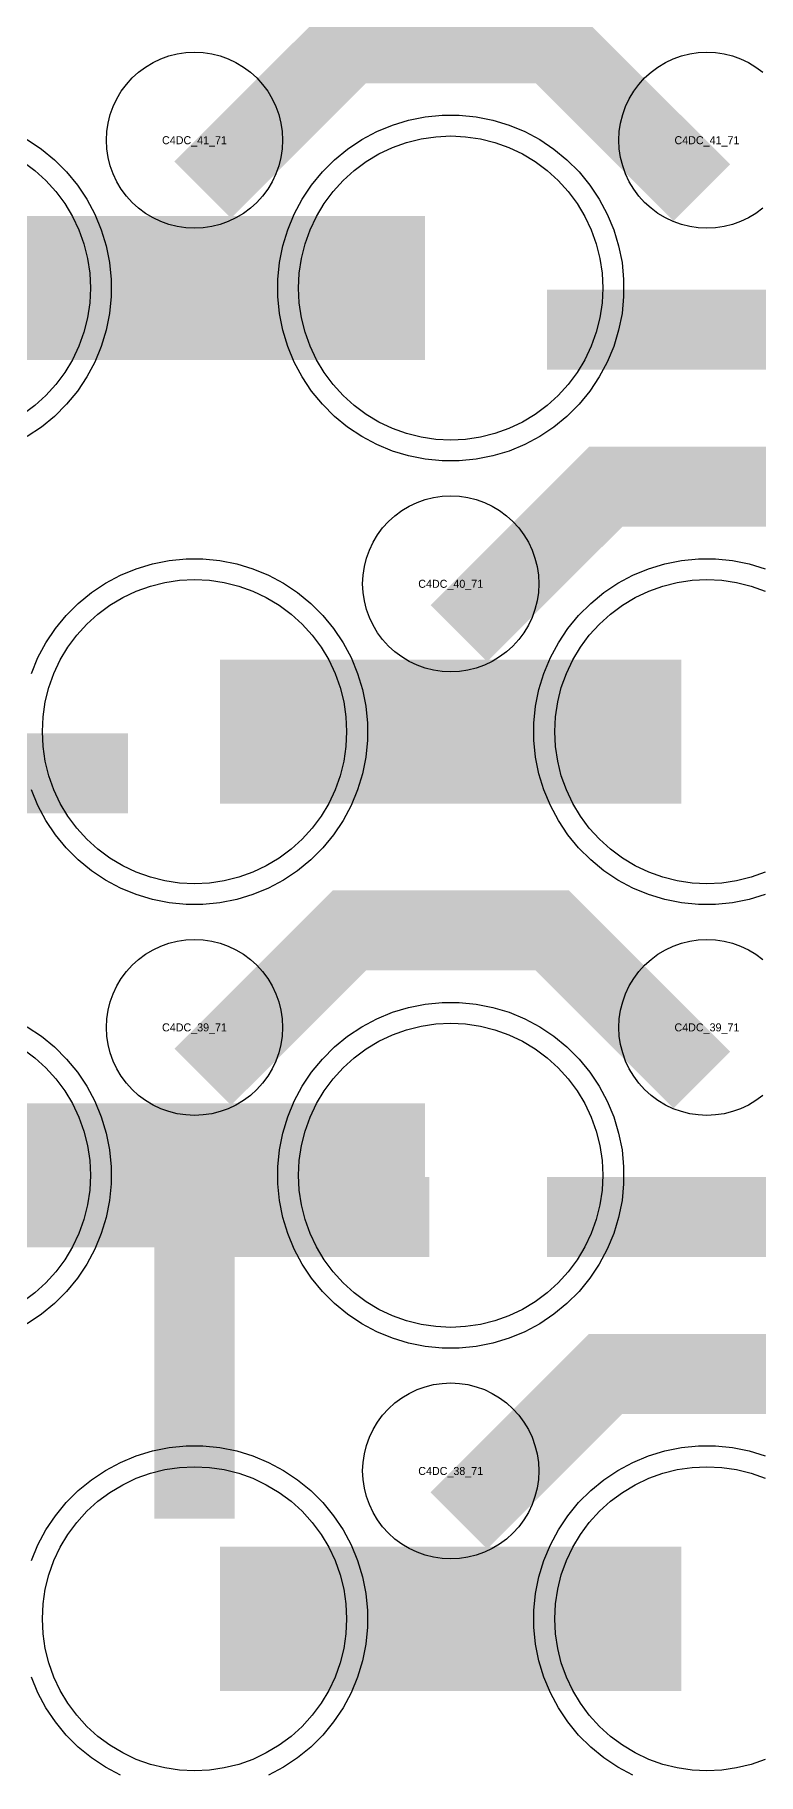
# Model space of a CAD drawing. Extents: x -11880 to 11880, y -14992 to 14992.
# Drawn here: x 10670 to 10896, y -9623 to -9079 of the extents above; entities that cross this region are included whole.
import ezdxf
from ezdxf.enums import TextEntityAlignment as Align

# ---------------------------------------------------------------- set-up
doc = ezdxf.new("R2010")
doc.units = 0
doc.header["$MEASUREMENT"] = 0
for name, color, linetype in [('GDS_775_DT_237', 138, 'CONTINUOUS'), ('RDL1_FS', 34, 'CONTINUOUS'), ('RDL_BS', 160, 'CONTINUOUS')]:
    doc.layers.add(name, color=color, linetype=linetype)

msp = doc.modelspace()

# ---------------------------------------------------------------- linework, layer by layer
at = {"layer": 'RDL1_FS'}
for points in [[(10800, -9205.944), (10795.343, -9205.715), (10790.732, -9205.031), (10786.209, -9203.899), (10781.819, -9202.327), (10777.605, -9200.335), (10773.605, -9197.937), (10769.86, -9195.159), (10766.406, -9192.029), (10763.276, -9188.575), (10760.498, -9184.83), (10758.1, -9180.83), (10756.108, -9176.616), (10754.536, -9172.226), (10753.404, -9167.703), (10752.72, -9163.092), (10752.491, -9158.435), (10752.72, -9153.778), (10753.404, -9149.167), (10754.536, -9144.644), (10756.108, -9140.254), (10758.1, -9136.04), (10760.498, -9132.04), (10763.276, -9128.295), (10766.406, -9124.841), (10769.86, -9121.711), (10773.605, -9118.933), (10777.605, -9116.535), (10781.819, -9114.543), (10786.209, -9112.971), (10790.732, -9111.839), (10795.343, -9111.155), (10800, -9110.926), (10804.657, -9111.155), (10809.268, -9111.839), (10813.791, -9112.971), (10818.181, -9114.543), (10822.395, -9116.535), (10826.395, -9118.933), (10830.14, -9121.711), (10833.594, -9124.841), (10836.724, -9128.295), (10839.502, -9132.04), (10841.9, -9136.04), (10843.892, -9140.254), (10845.464, -9144.644), (10846.596, -9149.167), (10847.28, -9153.778), (10847.509, -9158.435), (10847.28, -9163.092), (10846.596, -9167.703), (10845.464, -9172.226), (10843.892, -9176.616), (10841.9, -9180.83), (10839.502, -9184.83), (10836.724, -9188.575), (10833.594, -9192.029), (10830.14, -9195.159), (10826.395, -9197.937), (10822.395, -9200.335), (10818.181, -9202.327), (10813.791, -9203.899), (10809.268, -9205.031), (10804.657, -9205.715)], [(10720, -9344.509), (10715.343, -9344.28), (10710.732, -9343.596), (10706.209, -9342.464), (10701.819, -9340.892), (10697.605, -9338.9), (10693.605, -9336.502), (10689.86, -9333.724), (10686.406, -9330.594), (10683.276, -9327.14), (10680.498, -9323.395), (10678.1, -9319.395), (10676.108, -9315.181), (10674.536, -9310.791), (10673.404, -9306.268), (10672.72, -9301.657), (10672.491, -9297), (10672.72, -9292.343), (10673.404, -9287.732), (10674.536, -9283.209), (10676.108, -9278.819), (10678.1, -9274.605), (10680.498, -9270.605), (10683.276, -9266.86), (10686.406, -9263.406), (10689.86, -9260.276), (10693.605, -9257.498), (10697.605, -9255.1), (10701.819, -9253.108), (10706.209, -9251.536), (10710.732, -9250.404), (10715.343, -9249.72), (10720, -9249.491), (10724.657, -9249.72), (10729.268, -9250.404), (10733.791, -9251.536), (10738.181, -9253.108), (10742.395, -9255.1), (10746.395, -9257.498), (10750.14, -9260.276), (10753.594, -9263.406), (10756.724, -9266.86), (10759.502, -9270.605), (10761.9, -9274.605), (10763.892, -9278.819), (10765.464, -9283.209), (10766.596, -9287.732), (10767.28, -9292.343), (10767.509, -9297), (10767.28, -9301.657), (10766.596, -9306.268), (10765.464, -9310.791), (10763.892, -9315.181), (10761.9, -9319.395), (10759.502, -9323.395), (10756.724, -9327.14), (10753.594, -9330.594), (10750.14, -9333.724), (10746.395, -9336.502), (10742.395, -9338.9), (10738.181, -9340.892), (10733.791, -9342.464), (10729.268, -9343.596), (10724.657, -9344.28)]]:
    msp.add_lwpolyline(points, close=True, dxfattribs=at)
for points in [[(10666.395, -9118.933), (10670.14, -9121.711), (10673.594, -9124.841), (10676.724, -9128.295), (10679.502, -9132.04), (10681.9, -9136.04), (10683.892, -9140.254), (10685.464, -9144.644), (10686.596, -9149.167), (10687.28, -9153.778), (10687.509, -9158.435), (10687.28, -9163.092), (10686.596, -9167.703), (10685.464, -9172.226), (10683.892, -9176.616), (10681.9, -9180.83), (10679.502, -9184.83), (10676.724, -9188.575), (10673.594, -9192.029), (10670.14, -9195.159), (10666.395, -9197.937)], [(10898.181, -9340.892), (10893.791, -9342.464), (10889.268, -9343.596), (10884.657, -9344.28), (10880, -9344.509), (10875.343, -9344.28), (10870.732, -9343.596), (10866.209, -9342.464), (10861.819, -9340.892), (10857.605, -9338.9), (10853.605, -9336.502), (10849.86, -9333.724), (10846.406, -9330.594), (10843.276, -9327.14), (10840.498, -9323.395), (10838.1, -9319.395), (10836.108, -9315.181), (10834.536, -9310.791), (10833.404, -9306.268), (10832.72, -9301.657), (10832.491, -9297), (10832.72, -9292.343), (10833.404, -9287.732), (10834.536, -9283.209), (10836.108, -9278.819), (10838.1, -9274.605), (10840.498, -9270.605), (10843.276, -9266.86), (10846.406, -9263.406), (10849.86, -9260.276), (10853.605, -9257.498), (10857.605, -9255.1), (10861.819, -9253.108), (10866.209, -9251.536), (10870.732, -9250.404), (10875.343, -9249.72), (10880, -9249.491), (10884.657, -9249.72), (10889.268, -9250.404), (10893.791, -9251.536), (10898.181, -9253.108)]]:
    msp.add_lwpolyline(points, dxfattribs=at)
for points in [[(10648.002, -9158.435, 45, 45, 0), (10720.002, -9158.435, 45, 45, 0)], [(10720.002, -9158.435, 45, 45, 0), (10792.002, -9158.435, 45, 45, 0)], [(10728.002, -9297, 45, 45, 0), (10800.002, -9297, 45, 45, 0)], [(10800.002, -9297, 45, 45, 0), (10872.002, -9297, 45, 45, 0)]]:
    msp.add_lwpolyline(points, format="xyseb", dxfattribs=at)
at = {"layer": 'RDL1_FS', "color": 241, "true_color": 0xf7abae}
for points in [[(10800, -9483.074), (10795.343, -9482.845), (10790.732, -9482.161), (10786.209, -9481.029), (10781.819, -9479.457), (10777.605, -9477.465), (10773.605, -9475.067), (10769.86, -9472.289), (10766.406, -9469.159), (10763.276, -9465.705), (10760.498, -9461.96), (10758.1, -9457.96), (10756.108, -9453.746), (10754.536, -9449.356), (10753.404, -9444.833), (10752.72, -9440.222), (10752.491, -9435.565), (10752.72, -9430.908), (10753.404, -9426.297), (10754.536, -9421.774), (10756.108, -9417.384), (10758.1, -9413.17), (10760.498, -9409.17), (10763.276, -9405.425), (10766.406, -9401.971), (10769.86, -9398.841), (10773.605, -9396.063), (10777.605, -9393.665), (10781.819, -9391.673), (10786.209, -9390.101), (10790.732, -9388.969), (10795.343, -9388.285), (10800, -9388.056), (10804.657, -9388.285), (10809.268, -9388.969), (10813.791, -9390.101), (10818.181, -9391.673), (10822.395, -9393.665), (10826.395, -9396.063), (10830.14, -9398.841), (10833.594, -9401.971), (10836.724, -9405.425), (10839.502, -9409.17), (10841.9, -9413.17), (10843.892, -9417.384), (10845.464, -9421.774), (10846.596, -9426.297), (10847.28, -9430.908), (10847.509, -9435.565), (10847.28, -9440.222), (10846.596, -9444.833), (10845.464, -9449.356), (10843.892, -9453.746), (10841.9, -9457.96), (10839.502, -9461.96), (10836.724, -9465.705), (10833.594, -9469.159), (10830.14, -9472.289), (10826.395, -9475.067), (10822.395, -9477.465), (10818.181, -9479.457), (10813.791, -9481.029), (10809.268, -9482.161), (10804.657, -9482.845)], [(10720, -9621.639), (10715.343, -9621.41), (10710.732, -9620.726), (10706.209, -9619.594), (10701.819, -9618.022), (10697.605, -9616.03), (10693.605, -9613.632), (10689.86, -9610.854), (10686.406, -9607.724), (10683.276, -9604.27), (10680.498, -9600.525), (10678.1, -9596.525), (10676.108, -9592.311), (10674.536, -9587.921), (10673.404, -9583.398), (10672.72, -9578.787), (10672.491, -9574.13), (10672.72, -9569.473), (10673.404, -9564.862), (10674.536, -9560.339), (10676.108, -9555.949), (10678.1, -9551.735), (10680.498, -9547.735), (10683.276, -9543.99), (10686.406, -9540.536), (10689.86, -9537.406), (10693.605, -9534.628), (10697.605, -9532.23), (10701.819, -9530.238), (10706.209, -9528.666), (10710.732, -9527.534), (10715.343, -9526.85), (10720, -9526.621), (10724.657, -9526.85), (10729.268, -9527.534), (10733.791, -9528.666), (10738.181, -9530.238), (10742.395, -9532.23), (10746.395, -9534.628), (10750.14, -9537.406), (10753.594, -9540.536), (10756.724, -9543.99), (10759.502, -9547.735), (10761.9, -9551.735), (10763.892, -9555.949), (10765.464, -9560.339), (10766.596, -9564.862), (10767.28, -9569.473), (10767.509, -9574.13), (10767.28, -9578.787), (10766.596, -9583.398), (10765.464, -9587.921), (10763.892, -9592.311), (10761.9, -9596.525), (10759.502, -9600.525), (10756.724, -9604.27), (10753.594, -9607.724), (10750.14, -9610.854), (10746.395, -9613.632), (10742.395, -9616.03), (10738.181, -9618.022), (10733.791, -9619.594), (10729.268, -9620.726), (10724.657, -9621.41)]]:
    msp.add_lwpolyline(points, close=True, dxfattribs=at)
for points in [[(10666.395, -9396.063), (10670.14, -9398.841), (10673.594, -9401.971), (10676.724, -9405.425), (10679.502, -9409.17), (10681.9, -9413.17), (10683.892, -9417.384), (10685.464, -9421.774), (10686.596, -9426.297), (10687.28, -9430.908), (10687.509, -9435.565), (10687.28, -9440.222), (10686.596, -9444.833), (10685.464, -9449.356), (10683.892, -9453.746), (10681.9, -9457.96), (10679.502, -9461.96), (10676.724, -9465.705), (10673.594, -9469.159), (10670.14, -9472.289), (10666.395, -9475.067)], [(10898.181, -9618.022), (10893.791, -9619.594), (10889.268, -9620.726), (10884.657, -9621.41), (10880, -9621.639), (10875.343, -9621.41), (10870.732, -9620.726), (10866.209, -9619.594), (10861.819, -9618.022), (10857.605, -9616.03), (10853.605, -9613.632), (10849.86, -9610.854), (10846.406, -9607.724), (10843.276, -9604.27), (10840.498, -9600.525), (10838.1, -9596.525), (10836.108, -9592.311), (10834.536, -9587.921), (10833.404, -9583.398), (10832.72, -9578.787), (10832.491, -9574.13), (10832.72, -9569.473), (10833.404, -9564.862), (10834.536, -9560.339), (10836.108, -9555.949), (10838.1, -9551.735), (10840.498, -9547.735), (10843.276, -9543.99), (10846.406, -9540.536), (10849.86, -9537.406), (10853.605, -9534.628), (10857.605, -9532.23), (10861.819, -9530.238), (10866.209, -9528.666), (10870.732, -9527.534), (10875.343, -9526.85), (10880, -9526.621), (10884.657, -9526.85), (10889.268, -9527.534), (10893.791, -9528.666), (10898.181, -9530.238)]]:
    msp.add_lwpolyline(points, dxfattribs=at)
for points in [[(10648.002, -9435.565, 45, 45, 0), (10720.002, -9435.565, 45, 45, 0)], [(10720.002, -9435.565, 45, 45, 0), (10792.002, -9435.565, 45, 45, 0)], [(10728.002, -9574.13, 45, 45, 0), (10800.002, -9574.13, 45, 45, 0)], [(10800.002, -9574.13, 45, 45, 0), (10872.002, -9574.13, 45, 45, 0)]]:
    msp.add_lwpolyline(points, format="xyseb", dxfattribs=at)
at = {"layer": 'RDL_BS'}
for points in [[(10722.562, -9127.749, 25, 25, 0), (10768.377, -9081.934, 25, 25, 0), (10801.93, -9081.934, 25, 25, 0)], [(10878.401, -9128.648, 25, 25, 0), (10831.687, -9081.934, 25, 25, 0), (10801.929, -9081.934, 25, 25, 0)], [(10830.016, -9171.448, 25, 25, 0), (10939.281, -9171.448, 25, 25, 0)], [(10802.562, -9266.314, 25, 25, 0), (10848.377, -9220.499, 25, 25, 0), (10881.93, -9220.499, 25, 25, 0)], [(10958.401, -9267.213, 25, 25, 0), (10911.687, -9220.499, 25, 25, 0), (10881.929, -9220.499, 25, 25, 0)], [(10590.016, -9310.013, 25, 25, 0), (10699.281, -9310.013, 25, 25, 0)], [(10722.562, -9404.879, 25, 25, 0), (10768.377, -9359.064, 25, 25, 0), (10801.93, -9359.064, 25, 25, 0)], [(10878.401, -9405.778, 25, 25, 0), (10831.687, -9359.064, 25, 25, 0), (10801.929, -9359.064, 25, 25, 0)], [(10802.562, -9543.444, 25, 25, 0), (10848.377, -9497.629, 25, 25, 0), (10881.93, -9497.629, 25, 25, 0)], [(10958.401, -9544.343, 25, 25, 0), (10911.687, -9497.629, 25, 25, 0), (10881.929, -9497.629, 25, 25, 0)]]:
    msp.add_lwpolyline(points, format="xyseb", dxfattribs=at)
for points in [[(10720, -9139.741), (10717.307, -9139.609), (10714.635, -9139.213), (10712.016, -9138.556), (10709.481, -9137.649), (10707.044, -9136.497), (10704.72, -9135.104), (10702.557, -9133.501), (10700.558, -9131.689), (10698.746, -9129.69), (10697.143, -9127.527), (10695.75, -9125.203), (10694.598, -9122.766), (10693.691, -9120.231), (10693.034, -9117.612), (10692.638, -9114.94), (10692.506, -9112.247), (10692.638, -9109.554), (10693.034, -9106.882), (10693.691, -9104.263), (10694.598, -9101.728), (10695.75, -9099.291), (10697.143, -9096.967), (10698.746, -9094.804), (10700.558, -9092.805), (10702.557, -9090.993), (10704.72, -9089.39), (10707.044, -9087.997), (10709.481, -9086.845), (10712.016, -9085.938), (10714.635, -9085.281), (10717.307, -9084.885), (10720, -9084.753), (10722.693, -9084.885), (10725.365, -9085.281), (10727.984, -9085.938), (10730.519, -9086.845), (10732.956, -9087.997), (10735.28, -9089.39), (10737.443, -9090.993), (10739.442, -9092.805), (10741.254, -9094.804), (10742.857, -9096.967), (10744.25, -9099.291), (10745.402, -9101.728), (10746.309, -9104.263), (10746.966, -9106.882), (10747.362, -9109.554), (10747.494, -9112.247), (10747.362, -9114.94), (10746.966, -9117.612), (10746.309, -9120.231), (10745.402, -9122.766), (10744.25, -9125.203), (10742.857, -9127.527), (10741.254, -9129.69), (10739.442, -9131.689), (10737.443, -9133.501), (10735.28, -9135.104), (10732.956, -9136.497), (10730.519, -9137.649), (10727.984, -9138.556), (10725.365, -9139.213), (10722.693, -9139.609)], [(10797.356, -9212.435), (10792.062, -9211.918), (10786.835, -9210.872), (10781.795, -9209.341), (10776.885, -9207.31), (10772.223, -9204.818), (10767.809, -9201.871), (10763.708, -9198.509), (10759.926, -9194.727), (10756.564, -9190.626), (10753.617, -9186.212), (10751.125, -9181.55), (10749.094, -9176.64), (10747.563, -9171.6), (10746.517, -9166.373), (10746, -9161.079), (10746, -9155.791), (10746.517, -9150.497), (10747.563, -9145.27), (10749.094, -9140.23), (10751.125, -9135.32), (10753.617, -9130.658), (10756.564, -9126.244), (10759.926, -9122.143), (10763.708, -9118.361), (10767.809, -9114.999), (10772.223, -9112.052), (10776.885, -9109.56), (10781.795, -9107.529), (10786.835, -9105.998), (10792.062, -9104.952), (10797.356, -9104.435), (10802.644, -9104.435), (10807.938, -9104.952), (10813.165, -9105.998), (10818.205, -9107.529), (10823.115, -9109.56), (10827.777, -9112.052), (10832.191, -9114.999), (10836.292, -9118.361), (10840.074, -9122.143), (10843.436, -9126.244), (10846.383, -9130.658), (10848.875, -9135.32), (10850.906, -9140.23), (10852.437, -9145.27), (10853.483, -9150.497), (10854, -9155.791), (10854, -9161.079), (10853.483, -9166.373), (10852.437, -9171.6), (10850.906, -9176.64), (10848.875, -9181.55), (10846.383, -9186.212), (10843.436, -9190.626), (10840.074, -9194.727), (10836.292, -9198.509), (10832.191, -9201.871), (10827.777, -9204.818), (10823.115, -9207.31), (10818.205, -9209.341), (10813.165, -9210.872), (10807.938, -9211.918), (10802.644, -9212.435)], [(10800, -9278.306), (10797.307, -9278.174), (10794.635, -9277.778), (10792.016, -9277.121), (10789.481, -9276.214), (10787.044, -9275.062), (10784.72, -9273.669), (10782.557, -9272.066), (10780.558, -9270.254), (10778.746, -9268.255), (10777.143, -9266.092), (10775.75, -9263.768), (10774.598, -9261.331), (10773.691, -9258.796), (10773.034, -9256.177), (10772.638, -9253.505), (10772.506, -9250.812), (10772.638, -9248.119), (10773.034, -9245.447), (10773.691, -9242.828), (10774.598, -9240.293), (10775.75, -9237.856), (10777.143, -9235.532), (10778.746, -9233.369), (10780.558, -9231.37), (10782.557, -9229.558), (10784.72, -9227.955), (10787.044, -9226.562), (10789.481, -9225.41), (10792.016, -9224.503), (10794.635, -9223.846), (10797.307, -9223.45), (10800, -9223.318), (10802.693, -9223.45), (10805.365, -9223.846), (10807.984, -9224.503), (10810.519, -9225.41), (10812.956, -9226.562), (10815.28, -9227.955), (10817.443, -9229.558), (10819.442, -9231.37), (10821.254, -9233.369), (10822.857, -9235.532), (10824.25, -9237.856), (10825.402, -9240.293), (10826.309, -9242.828), (10826.966, -9245.447), (10827.362, -9248.119), (10827.494, -9250.812), (10827.362, -9253.505), (10826.966, -9256.177), (10826.309, -9258.796), (10825.402, -9261.331), (10824.25, -9263.768), (10822.857, -9266.092), (10821.254, -9268.255), (10819.442, -9270.254), (10817.443, -9272.066), (10815.28, -9273.669), (10812.956, -9275.062), (10810.519, -9276.214), (10807.984, -9277.121), (10805.365, -9277.778), (10802.693, -9278.174)], [(10720, -9416.871), (10717.307, -9416.739), (10714.635, -9416.343), (10712.016, -9415.686), (10709.481, -9414.779), (10707.044, -9413.627), (10704.72, -9412.234), (10702.557, -9410.631), (10700.558, -9408.819), (10698.746, -9406.82), (10697.143, -9404.657), (10695.75, -9402.333), (10694.598, -9399.896), (10693.691, -9397.361), (10693.034, -9394.742), (10692.638, -9392.07), (10692.506, -9389.377), (10692.638, -9386.684), (10693.034, -9384.012), (10693.691, -9381.393), (10694.598, -9378.858), (10695.75, -9376.421), (10697.143, -9374.097), (10698.746, -9371.934), (10700.558, -9369.935), (10702.557, -9368.123), (10704.72, -9366.52), (10707.044, -9365.127), (10709.481, -9363.975), (10712.016, -9363.068), (10714.635, -9362.411), (10717.307, -9362.015), (10720, -9361.883), (10722.693, -9362.015), (10725.365, -9362.411), (10727.984, -9363.068), (10730.519, -9363.975), (10732.956, -9365.127), (10735.28, -9366.52), (10737.443, -9368.123), (10739.442, -9369.935), (10741.254, -9371.934), (10742.857, -9374.097), (10744.25, -9376.421), (10745.402, -9378.858), (10746.309, -9381.393), (10746.966, -9384.012), (10747.362, -9386.684), (10747.494, -9389.377), (10747.362, -9392.07), (10746.966, -9394.742), (10746.309, -9397.361), (10745.402, -9399.896), (10744.25, -9402.333), (10742.857, -9404.657), (10741.254, -9406.82), (10739.442, -9408.819), (10737.443, -9410.631), (10735.28, -9412.234), (10732.956, -9413.627), (10730.519, -9414.779), (10727.984, -9415.686), (10725.365, -9416.343), (10722.693, -9416.739)], [(10800, -9555.436), (10797.307, -9555.304), (10794.635, -9554.908), (10792.016, -9554.251), (10789.481, -9553.344), (10787.044, -9552.192), (10784.72, -9550.799), (10782.557, -9549.196), (10780.558, -9547.384), (10778.746, -9545.385), (10777.143, -9543.222), (10775.75, -9540.898), (10774.598, -9538.461), (10773.691, -9535.926), (10773.034, -9533.307), (10772.638, -9530.635), (10772.506, -9527.942), (10772.638, -9525.249), (10773.034, -9522.577), (10773.691, -9519.958), (10774.598, -9517.423), (10775.75, -9514.986), (10777.143, -9512.662), (10778.746, -9510.499), (10780.558, -9508.5), (10782.557, -9506.688), (10784.72, -9505.085), (10787.044, -9503.692), (10789.481, -9502.54), (10792.016, -9501.633), (10794.635, -9500.976), (10797.307, -9500.58), (10800, -9500.448), (10802.693, -9500.58), (10805.365, -9500.976), (10807.984, -9501.633), (10810.519, -9502.54), (10812.956, -9503.692), (10815.28, -9505.085), (10817.443, -9506.688), (10819.442, -9508.5), (10821.254, -9510.499), (10822.857, -9512.662), (10824.25, -9514.986), (10825.402, -9517.423), (10826.309, -9519.958), (10826.966, -9522.577), (10827.362, -9525.249), (10827.494, -9527.942), (10827.362, -9530.635), (10826.966, -9533.307), (10826.309, -9535.926), (10825.402, -9538.461), (10824.25, -9540.898), (10822.857, -9543.222), (10821.254, -9545.385), (10819.442, -9547.384), (10817.443, -9549.196), (10815.28, -9550.799), (10812.956, -9552.192), (10810.519, -9553.344), (10807.984, -9554.251), (10805.365, -9554.908), (10802.693, -9555.304)]]:
    msp.add_lwpolyline(points, close=True, dxfattribs=at)
for points in [[(10897.443, -9133.501), (10895.28, -9135.104), (10892.956, -9136.497), (10890.519, -9137.649), (10887.984, -9138.556), (10885.365, -9139.213), (10882.693, -9139.609), (10880, -9139.741), (10877.307, -9139.609), (10874.635, -9139.213), (10872.016, -9138.556), (10869.481, -9137.649), (10867.044, -9136.497), (10864.72, -9135.104), (10862.557, -9133.501), (10860.558, -9131.689), (10858.746, -9129.69), (10857.143, -9127.527), (10855.75, -9125.203), (10854.598, -9122.766), (10853.691, -9120.231), (10853.034, -9117.612), (10852.638, -9114.94), (10852.506, -9112.247), (10852.638, -9109.554), (10853.034, -9106.882), (10853.691, -9104.263), (10854.598, -9101.728), (10855.75, -9099.291), (10857.143, -9096.967), (10858.746, -9094.804), (10860.558, -9092.805), (10862.557, -9090.993), (10864.72, -9089.39), (10867.044, -9087.997), (10869.481, -9086.845), (10872.016, -9085.938), (10874.635, -9085.281), (10877.307, -9084.885), (10880, -9084.753), (10882.693, -9084.885), (10885.365, -9085.281), (10887.984, -9085.938), (10890.519, -9086.845), (10892.956, -9087.997), (10895.28, -9089.39), (10897.443, -9090.993)], [(10667.777, -9112.052), (10672.191, -9114.999), (10676.292, -9118.361), (10680.074, -9122.143), (10683.436, -9126.244), (10686.383, -9130.658), (10688.875, -9135.32), (10690.906, -9140.23), (10692.437, -9145.27), (10693.483, -9150.497), (10694, -9155.791), (10694, -9161.079), (10693.483, -9166.373), (10692.437, -9171.6), (10690.906, -9176.64), (10688.875, -9181.55), (10686.383, -9186.212), (10683.436, -9190.626), (10680.074, -9194.727), (10676.292, -9198.509), (10672.191, -9201.871), (10667.777, -9204.818)], [(10669.094, -9278.795), (10671.125, -9273.885), (10673.617, -9269.223), (10676.564, -9264.809), (10679.926, -9260.708), (10683.708, -9256.926), (10687.809, -9253.564), (10692.223, -9250.617), (10696.885, -9248.125), (10701.795, -9246.094), (10706.835, -9244.563), (10712.062, -9243.517), (10717.356, -9243), (10722.644, -9243), (10727.938, -9243.517), (10733.165, -9244.563), (10738.205, -9246.094), (10743.115, -9248.125), (10747.777, -9250.617), (10752.191, -9253.564), (10756.292, -9256.926), (10760.074, -9260.708), (10763.436, -9264.809), (10766.383, -9269.223), (10768.875, -9273.885), (10770.906, -9278.795), (10772.437, -9283.835), (10773.483, -9289.062), (10774, -9294.356), (10774, -9299.644), (10773.483, -9304.938), (10772.437, -9310.165), (10770.906, -9315.205), (10768.875, -9320.115), (10766.383, -9324.777), (10763.436, -9329.191), (10760.074, -9333.292), (10756.292, -9337.074), (10752.191, -9340.436), (10747.777, -9343.383), (10743.115, -9345.875), (10738.205, -9347.906), (10733.165, -9349.437), (10727.938, -9350.483), (10722.644, -9351), (10717.356, -9351), (10712.062, -9350.483), (10706.835, -9349.437), (10701.795, -9347.906), (10696.885, -9345.875), (10692.223, -9343.383), (10687.809, -9340.436), (10683.708, -9337.074), (10679.926, -9333.292), (10676.564, -9329.191), (10673.617, -9324.777), (10671.125, -9320.115), (10669.094, -9315.205)], [(10898.205, -9347.906), (10893.165, -9349.437), (10887.938, -9350.483), (10882.644, -9351), (10877.356, -9351), (10872.062, -9350.483), (10866.835, -9349.437), (10861.795, -9347.906), (10856.885, -9345.875), (10852.223, -9343.383), (10847.809, -9340.436), (10843.708, -9337.074), (10839.926, -9333.292), (10836.564, -9329.191), (10833.617, -9324.777), (10831.125, -9320.115), (10829.094, -9315.205), (10827.563, -9310.165), (10826.517, -9304.938), (10826, -9299.644), (10826, -9294.356), (10826.517, -9289.062), (10827.563, -9283.835), (10829.094, -9278.795), (10831.125, -9273.885), (10833.617, -9269.223), (10836.564, -9264.809), (10839.926, -9260.708), (10843.708, -9256.926), (10847.809, -9253.564), (10852.223, -9250.617), (10856.885, -9248.125), (10861.795, -9246.094), (10866.835, -9244.563), (10872.062, -9243.517), (10877.356, -9243), (10882.644, -9243), (10887.938, -9243.517), (10893.165, -9244.563), (10898.205, -9246.094)], [(10897.443, -9410.631), (10895.28, -9412.234), (10892.956, -9413.627), (10890.519, -9414.779), (10887.984, -9415.686), (10885.365, -9416.343), (10882.693, -9416.739), (10880, -9416.871), (10877.307, -9416.739), (10874.635, -9416.343), (10872.016, -9415.686), (10869.481, -9414.779), (10867.044, -9413.627), (10864.72, -9412.234), (10862.557, -9410.631), (10860.558, -9408.819), (10858.746, -9406.82), (10857.143, -9404.657), (10855.75, -9402.333), (10854.598, -9399.896), (10853.691, -9397.361), (10853.034, -9394.742), (10852.638, -9392.07), (10852.506, -9389.377), (10852.638, -9386.684), (10853.034, -9384.012), (10853.691, -9381.393), (10854.598, -9378.858), (10855.75, -9376.421), (10857.143, -9374.097), (10858.746, -9371.934), (10860.558, -9369.935), (10862.557, -9368.123), (10864.72, -9366.52), (10867.044, -9365.127), (10869.481, -9363.975), (10872.016, -9363.068), (10874.635, -9362.411), (10877.307, -9362.015), (10880, -9361.883), (10882.693, -9362.015), (10885.365, -9362.411), (10887.984, -9363.068), (10890.519, -9363.975), (10892.956, -9365.127), (10895.28, -9366.52), (10897.443, -9368.123)]]:
    msp.add_lwpolyline(points, dxfattribs=at)
at = {"layer": 'RDL_BS', "color": 241, "true_color": 0xf7abae}
msp.add_lwpolyline([(10797.356, -9489.565), (10792.062, -9489.048), (10786.835, -9488.002), (10781.795, -9486.471), (10776.885, -9484.44), (10772.223, -9481.948), (10767.809, -9479.001), (10763.708, -9475.639), (10759.926, -9471.857), (10756.564, -9467.756), (10753.617, -9463.342), (10751.125, -9458.68), (10749.094, -9453.77), (10747.563, -9448.73), (10746.517, -9443.503), (10746, -9438.209), (10746, -9432.921), (10746.517, -9427.627), (10747.563, -9422.4), (10749.094, -9417.36), (10751.125, -9412.45), (10753.617, -9407.788), (10756.564, -9403.374), (10759.926, -9399.273), (10763.708, -9395.491), (10767.809, -9392.129), (10772.223, -9389.182), (10776.885, -9386.69), (10781.795, -9384.659), (10786.835, -9383.128), (10792.062, -9382.082), (10797.356, -9381.565), (10802.644, -9381.565), (10807.938, -9382.082), (10813.165, -9383.128), (10818.205, -9384.659), (10823.115, -9386.69), (10827.777, -9389.182), (10832.191, -9392.129), (10836.292, -9395.491), (10840.074, -9399.273), (10843.436, -9403.374), (10846.383, -9407.788), (10848.875, -9412.45), (10850.906, -9417.36), (10852.437, -9422.4), (10853.483, -9427.627), (10854, -9432.921), (10854, -9438.209), (10853.483, -9443.503), (10852.437, -9448.73), (10850.906, -9453.77), (10848.875, -9458.68), (10846.383, -9463.342), (10843.436, -9467.756), (10840.074, -9471.857), (10836.292, -9475.639), (10832.191, -9479.001), (10827.777, -9481.948), (10823.115, -9484.44), (10818.205, -9486.471), (10813.165, -9488.002), (10807.938, -9489.048), (10802.644, -9489.565)], close=True, dxfattribs=at)
for points in [[(10667.777, -9389.182), (10672.191, -9392.129), (10676.292, -9395.491), (10680.074, -9399.273), (10683.436, -9403.374), (10686.383, -9407.788), (10688.875, -9412.45), (10690.906, -9417.36), (10692.437, -9422.4), (10693.483, -9427.627), (10694, -9432.921), (10694, -9438.209), (10693.483, -9443.503), (10692.437, -9448.73), (10690.906, -9453.77), (10688.875, -9458.68), (10686.383, -9463.342), (10683.436, -9467.756), (10680.074, -9471.857), (10676.292, -9475.639), (10672.191, -9479.001), (10667.777, -9481.948)], [(10669.094, -9555.925), (10671.125, -9551.015), (10673.617, -9546.353), (10676.564, -9541.939), (10679.926, -9537.838), (10683.708, -9534.056), (10687.809, -9530.694), (10692.223, -9527.747), (10696.885, -9525.255), (10701.795, -9523.224), (10706.835, -9521.693), (10712.062, -9520.647), (10717.356, -9520.13), (10722.644, -9520.13), (10727.938, -9520.647), (10733.165, -9521.693), (10738.205, -9523.224), (10743.115, -9525.255), (10747.777, -9527.747), (10752.191, -9530.694), (10756.292, -9534.056), (10760.074, -9537.838), (10763.436, -9541.939), (10766.383, -9546.353), (10768.875, -9551.015), (10770.906, -9555.925), (10772.437, -9560.965), (10773.483, -9566.192), (10774, -9571.486), (10774, -9576.774), (10773.483, -9582.068), (10772.437, -9587.295), (10770.906, -9592.335), (10768.875, -9597.245), (10766.383, -9601.907), (10763.436, -9606.321), (10760.074, -9610.422), (10756.292, -9614.204), (10752.191, -9617.566), (10747.777, -9620.513), (10743.115, -9623.005)], [(10856.885, -9623.005), (10852.223, -9620.513), (10847.809, -9617.566), (10843.708, -9614.204), (10839.926, -9610.422), (10836.564, -9606.321), (10833.617, -9601.907), (10831.125, -9597.245), (10829.094, -9592.335), (10827.563, -9587.295), (10826.517, -9582.068), (10826, -9576.774), (10826, -9571.486), (10826.517, -9566.192), (10827.563, -9560.965), (10829.094, -9555.925), (10831.125, -9551.015), (10833.617, -9546.353), (10836.564, -9541.939), (10839.926, -9537.838), (10843.708, -9534.056), (10847.809, -9530.694), (10852.223, -9527.747), (10856.885, -9525.255), (10861.795, -9523.224), (10866.835, -9521.693), (10872.062, -9520.647), (10877.356, -9520.13), (10882.644, -9520.13), (10887.938, -9520.647), (10893.165, -9521.693), (10898.205, -9523.224)], [(10696.885, -9623.005), (10692.223, -9620.513), (10687.809, -9617.566), (10683.708, -9614.204), (10679.926, -9610.422), (10676.564, -9606.321), (10673.617, -9601.907), (10671.125, -9597.245), (10669.094, -9592.335)]]:
    msp.add_lwpolyline(points, dxfattribs=at)
for points in [[(10720, -9542.865, 25, 25, 0), (10720, -9436.088, 25, 25, 0)], [(10720, -9542.865, 25, 25, 0), (10720, -9436.088, 25, 25, 0)], [(10707.5, -9448.588, 25, 25, 0), (10772.167, -9448.588, 25, 25, 0)], [(10707.5, -9448.588, 25, 25, 0), (10793.333, -9448.588, 25, 25, 0)], [(10830.016, -9448.578, 25, 25, 0), (10939.281, -9448.578, 25, 25, 0)]]:
    msp.add_lwpolyline(points, format="xyseb", dxfattribs=at)

# ---------------------------------------------------------------- texts
at = {"layer": 'GDS_775_DT_237'}
for s, p in [('C4DC_41_71', (10720, -9112.247)), ('C4DC_41_71', (10720, -9112.247)), ('C4DC_41_71', (10880, -9112.247)), ('C4DC_41_71', (10880, -9112.247)), ('C4DC_40_71', (10800, -9250.812)), ('C4DC_40_71', (10800, -9250.812)), ('C4DC_39_71', (10720, -9389.377)), ('C4DC_39_71', (10720, -9389.377)), ('C4DC_39_71', (10880, -9389.377)), ('C4DC_39_71', (10880, -9389.377)), ('C4DC_38_71', (10800, -9527.942)), ('C4DC_38_71', (10800, -9527.942))]:
    msp.add_text(s, height=2.5, dxfattribs=at).set_placement(p, align=Align.MIDDLE_CENTER)

doc.saveas('drawing.dxf')
